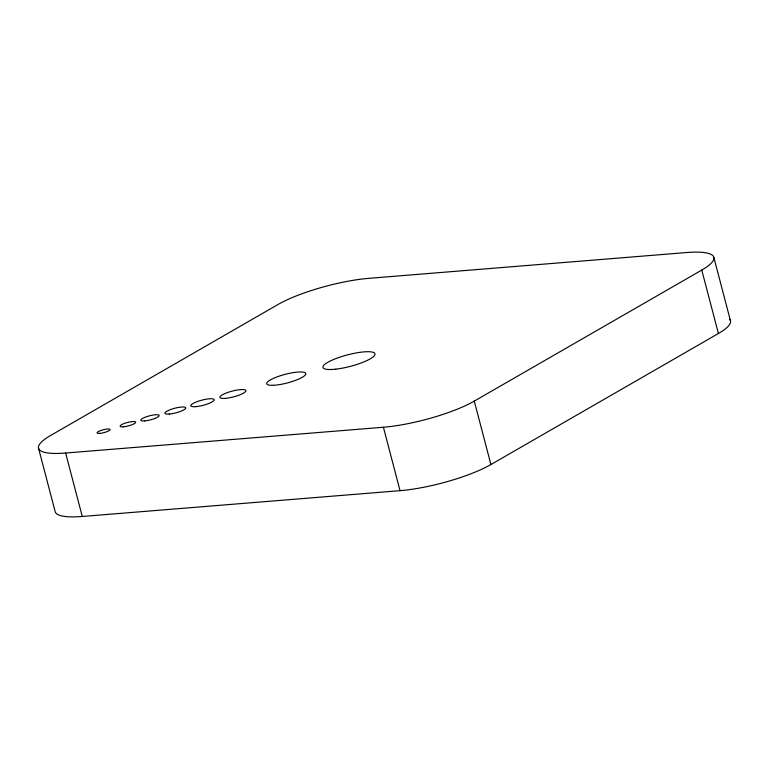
<?xml version="1.0" encoding="UTF-8"?>
<svg xmlns="http://www.w3.org/2000/svg" width="769" height="769" viewBox="0 0 769 769"><rect width="100%" height="100%" fill="white"/><g stroke="black" fill="none" stroke-linecap="round" stroke-linejoin="round"><path stroke-width="1.15" d="M65.634 453.037L383.404 427.237A67.23 14.784 -14.7 0 0 474.281 401.101L701.77 270.073A67.23 14.784 -14.7 0 0 686.727 252.53L368.957 278.33A67.23 14.784 -14.7 0 0 278.08 304.466L50.591 435.494A67.23 14.784 -14.7 0 0 65.634 453.037L82.273 516.47L400.043 490.67A67.23 14.784 -14.7 0 0 490.92 464.534L718.409 333.506A67.23 14.784 -14.7 0 0 729.714 319.327M713.911 257.663L730.55 321.106M701.77 270.073L718.409 333.506M474.281 401.101L490.92 464.534M383.404 427.237L400.043 490.67M38.45 447.894L55.089 511.337A67.23 14.784 -14.7 0 0 82.273 516.47M99.759 433.38A6.719 1.48 -14.7 0 0 110.034 429.727A6.719 1.48 -14.7 0 0 100.854 430.477A6.719 1.48 -14.7 0 0 99.759 433.38M123.348 426.814A8.065 1.778 -14.7 0 0 135.671 422.431A8.065 1.778 -14.7 0 0 124.665 423.325A8.065 1.778 -14.7 0 0 123.348 426.814M144.687 420.903A9.468 2.076 -14.7 0 0 159.154 415.769A9.468 2.076 -14.7 0 0 146.235 416.817A9.468 2.076 -14.7 0 0 144.687 420.903M169.257 414.049A10.756 2.365 -14.7 0 0 185.694 408.204A10.756 2.365 -14.7 0 0 171.016 409.396A10.756 2.365 -14.7 0 0 169.257 414.049M195.71 406.657A12.102 2.663 -14.7 0 0 214.205 400.091A12.102 2.663 -14.7 0 0 197.691 401.428A12.102 2.663 -14.7 0 0 195.71 406.657M225.327 398.361A13.448 2.961 -14.7 0 0 245.869 391.056A13.448 2.961 -14.7 0 0 227.528 392.546A13.448 2.961 -14.7 0 0 225.327 398.361M273.495 385.279A20.167 4.431 -14.7 0 0 305.466 374.724A20.167 4.431 -14.7 0 0 279.878 375.906A20.167 4.431 -14.7 0 0 273.495 385.279M335.822 369.149A26.886 5.912 -14.7 0 0 375.022 354.163A26.886 5.912 -14.7 0 0 336.063 358.517A26.886 5.912 -14.7 0 0 335.822 369.149"/></g></svg>
